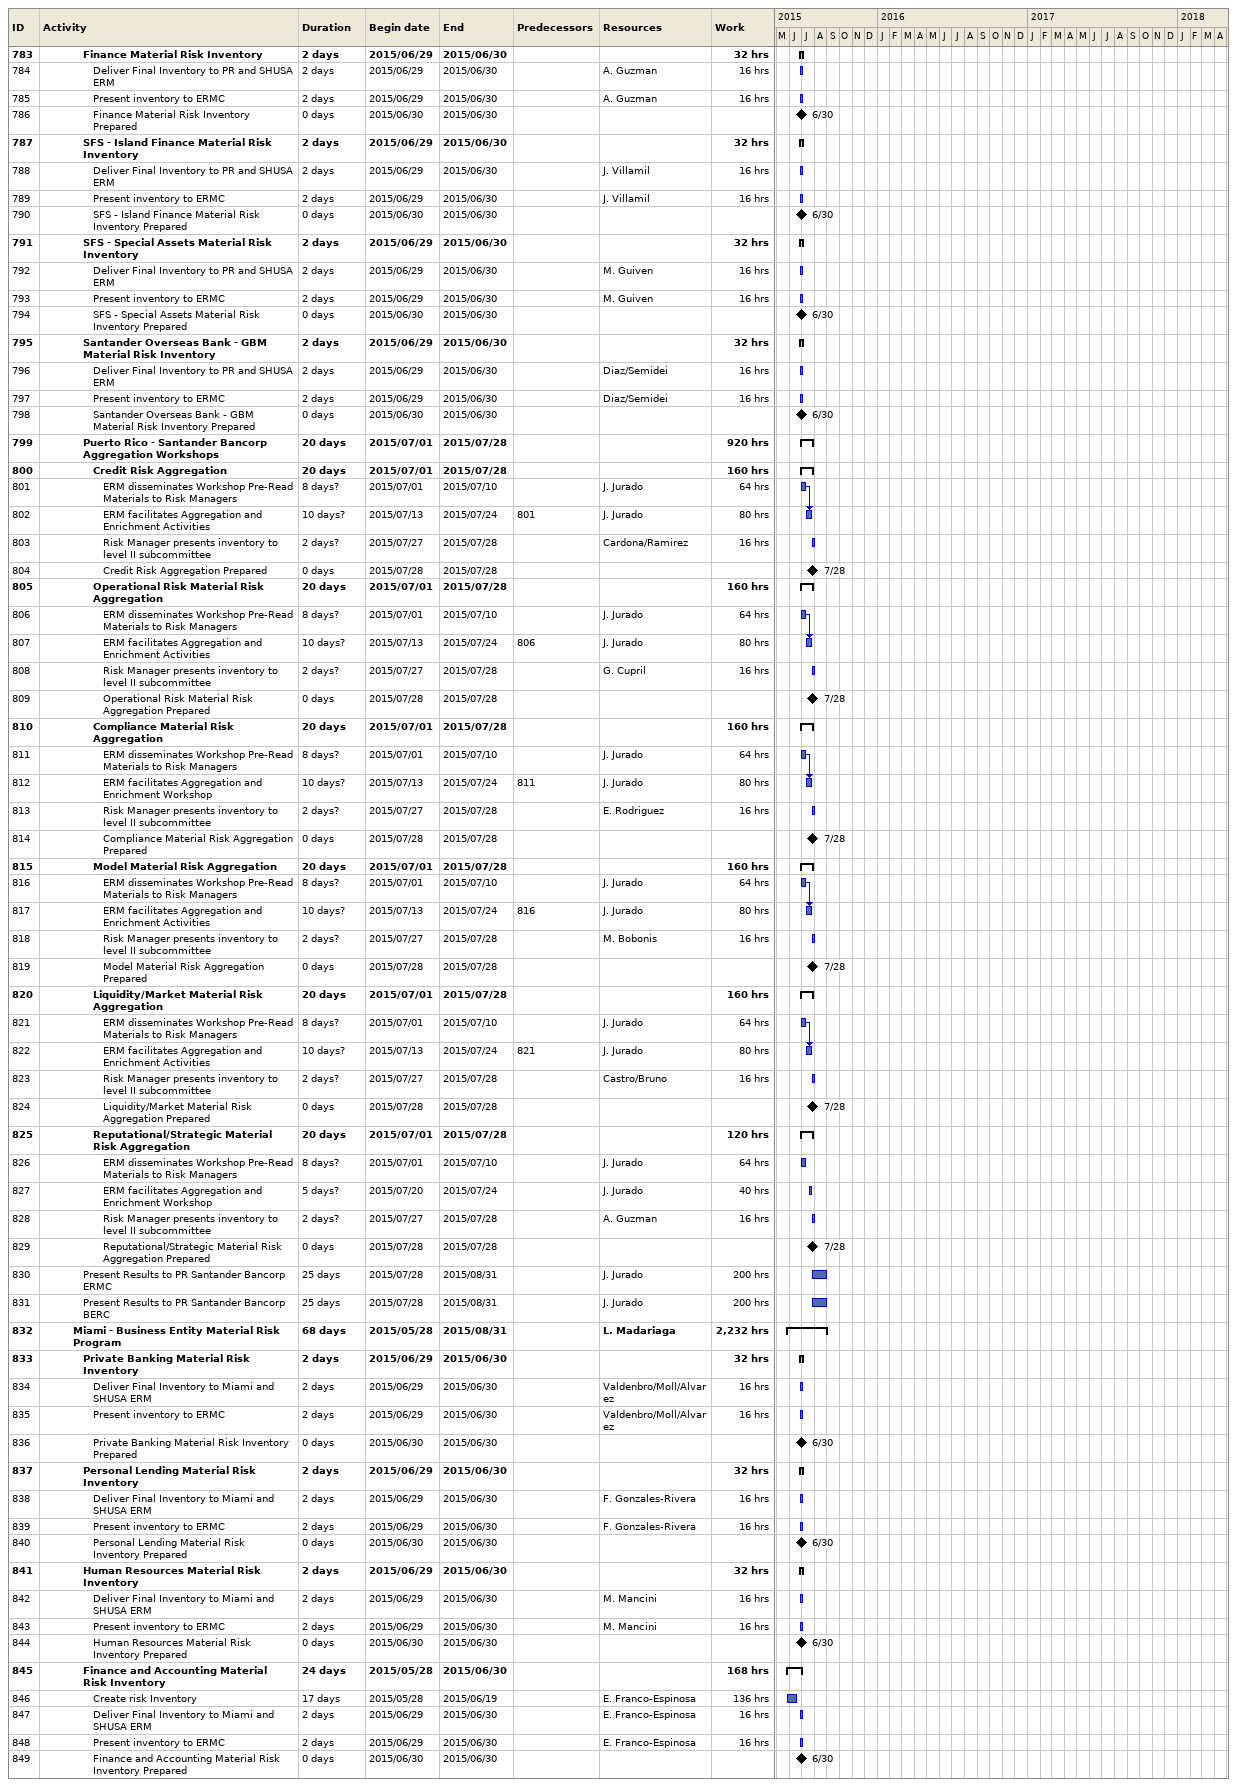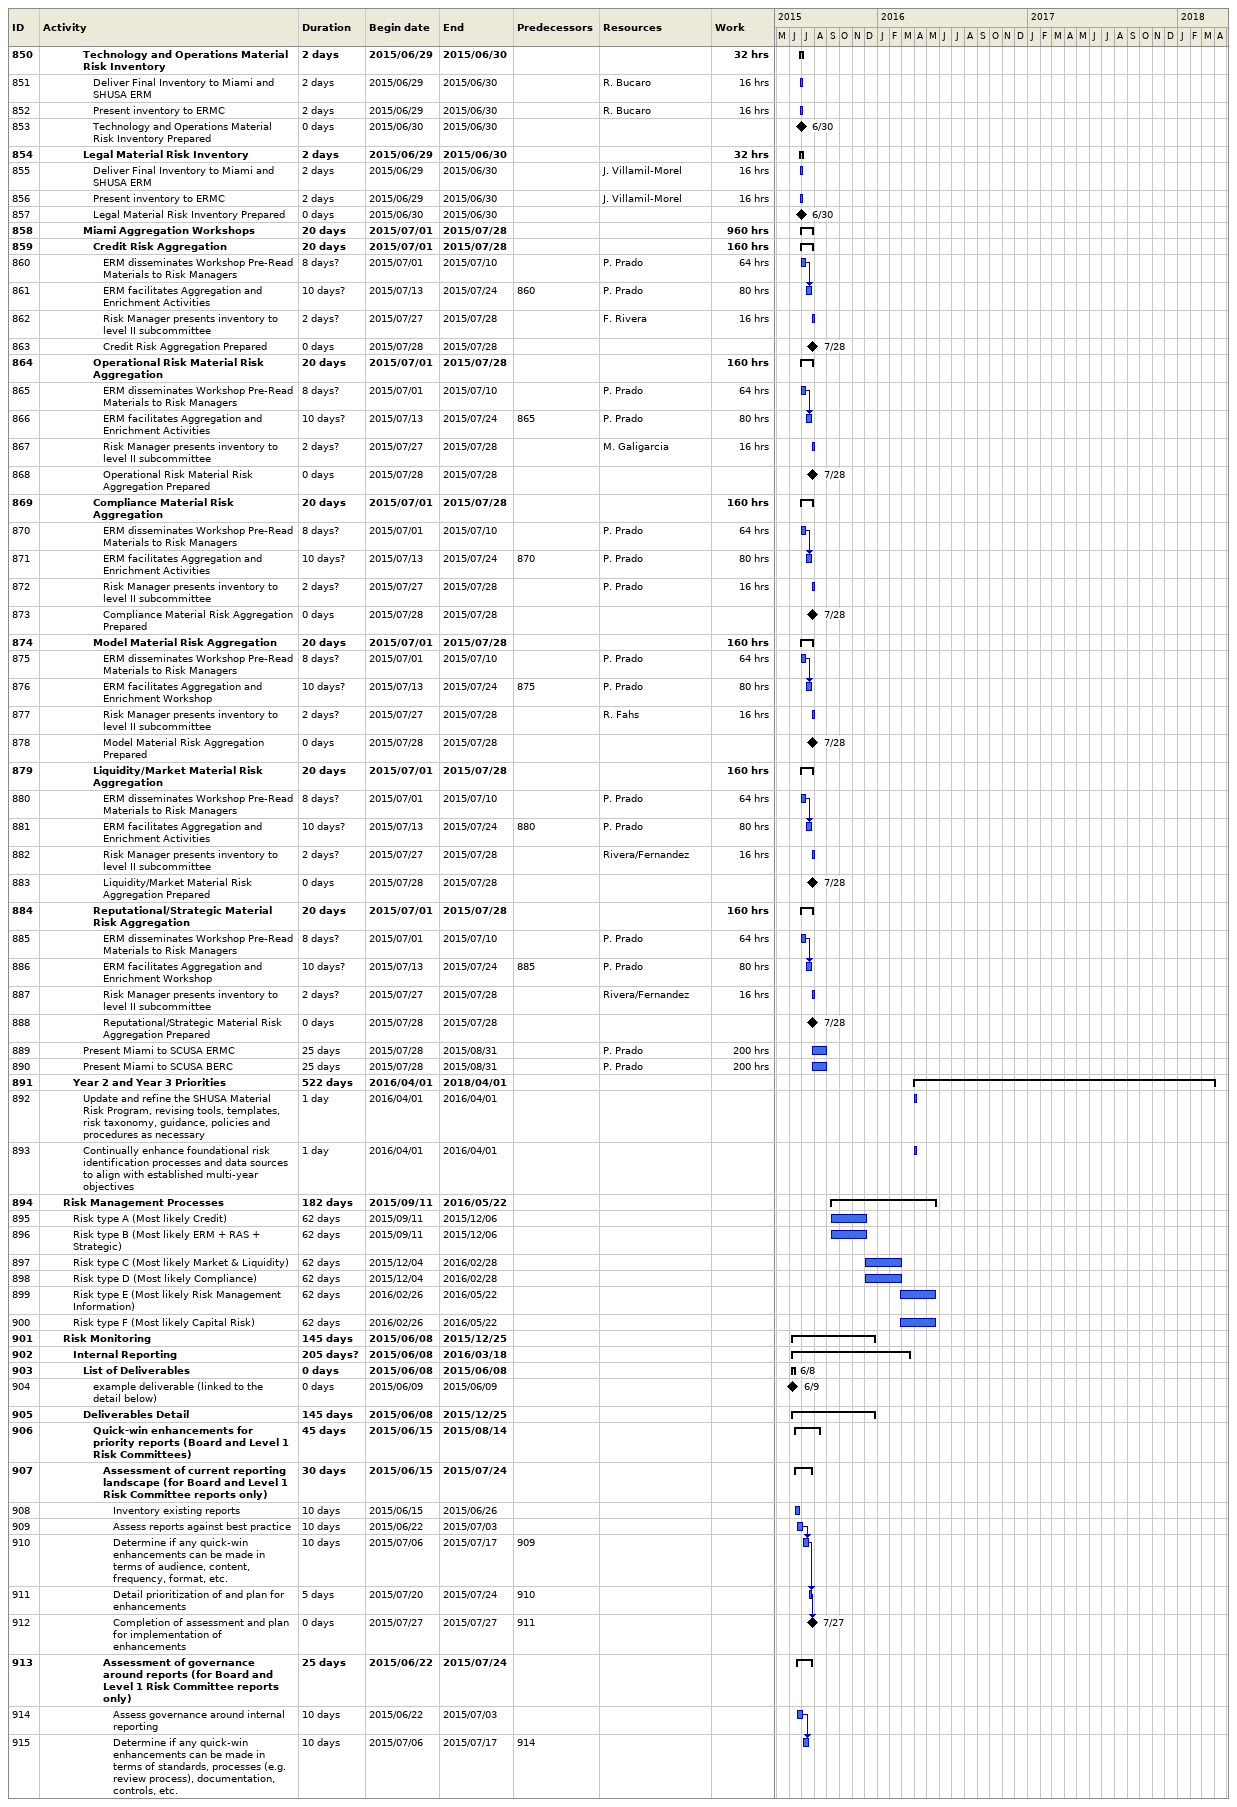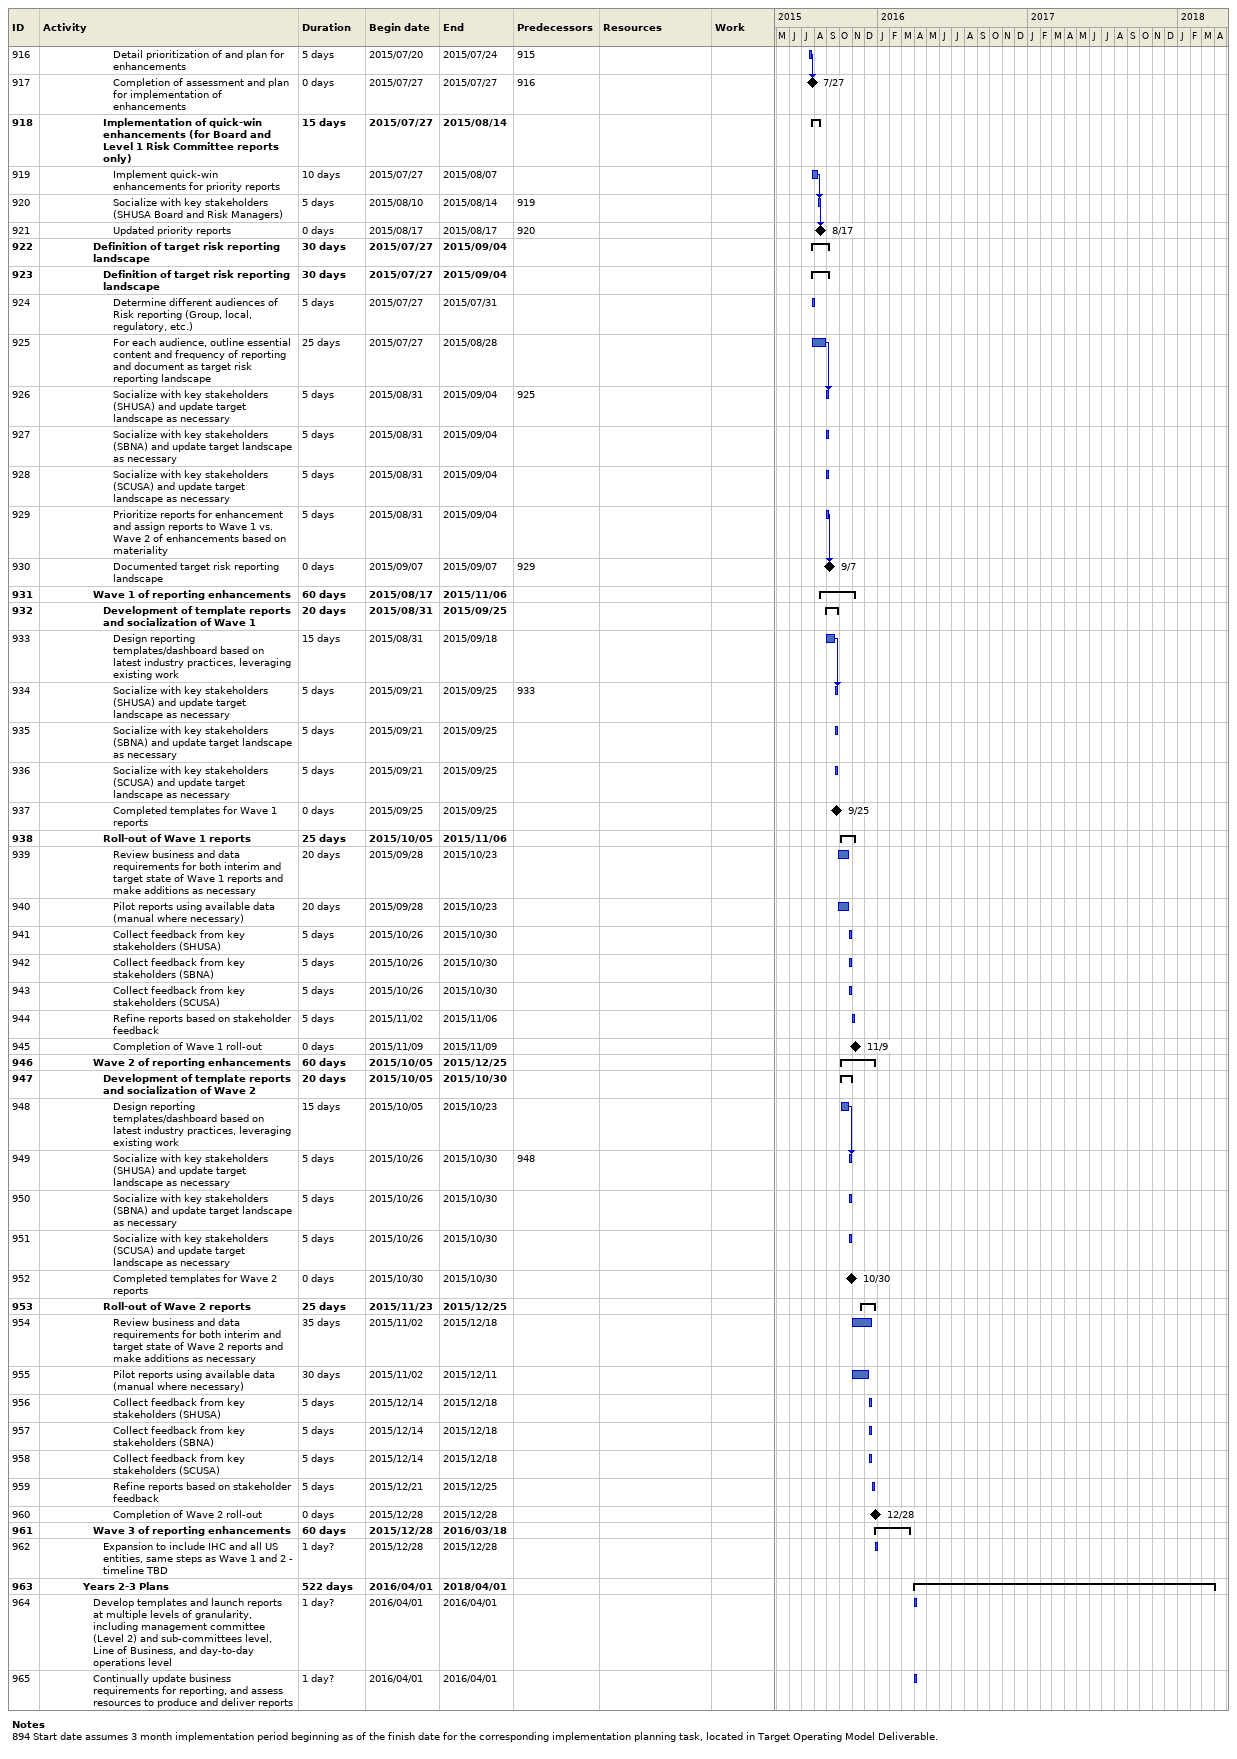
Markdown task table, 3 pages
| ID | Level | Task | Duration | Start | Finish | Predecessors | Resources | Work (h) |
|---|---|---|---|---|---|---|---|---|
| 783 | 5 | **Finance Material Risk Inventory** | 2d | 2015-06-29 | 2015-06-30 |  |  | 32 |
| 784 | 6 | Deliver Final Inventory to PR and SHUSA ERM | 2d | 2015-06-29 | 2015-06-30 |  | A. Guzman | 16 |
| 785 | 6 | Present inventory to ERMC | 2d | 2015-06-29 | 2015-06-30 |  | A. Guzman | 16 |
| 786 | 6 | Finance Material Risk Inventory Prepared | 0d | 2015-06-30 | 2015-06-30 |  |  |  |
| 787 | 5 | **SFS - Island Finance Material Risk Inventory** | 2d | 2015-06-29 | 2015-06-30 |  |  | 32 |
| 788 | 6 | Deliver Final Inventory to PR and SHUSA ERM | 2d | 2015-06-29 | 2015-06-30 |  | J. Villamil | 16 |
| 789 | 6 | Present inventory to ERMC | 2d | 2015-06-29 | 2015-06-30 |  | J. Villamil | 16 |
| 790 | 6 | SFS - Island Finance Material Risk Inventory Prepared | 0d | 2015-06-30 | 2015-06-30 |  |  |  |
| 791 | 5 | **SFS - Special Assets Material Risk Inventory** | 2d | 2015-06-29 | 2015-06-30 |  |  | 32 |
| 792 | 6 | Deliver Final Inventory to PR and SHUSA ERM | 2d | 2015-06-29 | 2015-06-30 |  | M. Guiven | 16 |
| 793 | 6 | Present inventory to ERMC | 2d | 2015-06-29 | 2015-06-30 |  | M. Guiven | 16 |
| 794 | 6 | SFS - Special Assets Material Risk Inventory Prepared | 0d | 2015-06-30 | 2015-06-30 |  |  |  |
| 795 | 5 | **Santander Overseas Bank - GBM Material Risk Inventory** | 2d | 2015-06-29 | 2015-06-30 |  |  | 32 |
| 796 | 6 | Deliver Final Inventory to PR and SHUSA ERM | 2d | 2015-06-29 | 2015-06-30 |  | Diaz/Semidei | 16 |
| 797 | 6 | Present inventory to ERMC | 2d | 2015-06-29 | 2015-06-30 |  | Diaz/Semidei | 16 |
| 798 | 6 | Santander Overseas Bank - GBM Material Risk Inventory Prepared | 0d | 2015-06-30 | 2015-06-30 |  |  |  |
| 799 | 5 | **Puerto Rico - Santander Bancorp Aggregation Workshops** | 20d | 2015-07-01 | 2015-07-28 |  |  | 920 |
| 800 | 6 | **Credit Risk Aggregation** | 20d | 2015-07-01 | 2015-07-28 |  |  | 160 |
| 801 | 7 | ERM disseminates Workshop Pre-Read Materials to Risk Managers | 8d? | 2015-07-01 | 2015-07-10 |  | J. Jurado | 64 |
| 802 | 7 | ERM facilitates Aggregation and Enrichment Activities | 10d? | 2015-07-13 | 2015-07-24 | 801 | J. Jurado | 80 |
| 803 | 7 | Risk Manager presents inventory to level II subcommittee | 2d? | 2015-07-27 | 2015-07-28 |  | Cardona/Ramirez | 16 |
| 804 | 7 | Credit Risk Aggregation Prepared | 0d | 2015-07-28 | 2015-07-28 |  |  |  |
| 805 | 6 | **Operational Risk Material Risk Aggregation** | 20d | 2015-07-01 | 2015-07-28 |  |  | 160 |
| 806 | 7 | ERM disseminates Workshop Pre-Read Materials to Risk Managers | 8d? | 2015-07-01 | 2015-07-10 |  | J. Jurado | 64 |
| 807 | 7 | ERM facilitates Aggregation and Enrichment Activities | 10d? | 2015-07-13 | 2015-07-24 | 806 | J. Jurado | 80 |
| 808 | 7 | Risk Manager presents inventory to level II subcommittee | 2d? | 2015-07-27 | 2015-07-28 |  | G. Cupril | 16 |
| 809 | 7 | Operational Risk Material Risk Aggregation Prepared | 0d | 2015-07-28 | 2015-07-28 |  |  |  |
| 810 | 6 | **Compliance Material Risk Aggregation** | 20d | 2015-07-01 | 2015-07-28 |  |  | 160 |
| 811 | 7 | ERM disseminates Workshop Pre-Read Materials to Risk Managers | 8d? | 2015-07-01 | 2015-07-10 |  | J. Jurado | 64 |
| 812 | 7 | ERM facilitates Aggregation and Enrichment Workshop | 10d? | 2015-07-13 | 2015-07-24 | 811 | J. Jurado | 80 |
| 813 | 7 | Risk Manager presents inventory to level II subcommittee | 2d? | 2015-07-27 | 2015-07-28 |  | E. Rodriguez | 16 |
| 814 | 7 | Compliance Material Risk Aggregation Prepared | 0d | 2015-07-28 | 2015-07-28 |  |  |  |
| 815 | 6 | **Model Material Risk Aggregation** | 20d | 2015-07-01 | 2015-07-28 |  |  | 160 |
| 816 | 7 | ERM disseminates Workshop Pre-Read Materials to Risk Managers | 8d? | 2015-07-01 | 2015-07-10 |  | J. Jurado | 64 |
| 817 | 7 | ERM facilitates Aggregation and Enrichment Activities | 10d? | 2015-07-13 | 2015-07-24 | 816 | J. Jurado | 80 |
| 818 | 7 | Risk Manager presents inventory to level II subcommittee | 2d? | 2015-07-27 | 2015-07-28 |  | M. Bobonis | 16 |
| 819 | 7 | Model Material Risk Aggregation Prepared | 0d | 2015-07-28 | 2015-07-28 |  |  |  |
| 820 | 6 | **Liquidity/Market Material Risk Aggregation** | 20d | 2015-07-01 | 2015-07-28 |  |  | 160 |
| 821 | 7 | ERM disseminates Workshop Pre-Read Materials to Risk Managers | 8d? | 2015-07-01 | 2015-07-10 |  | J. Jurado | 64 |
| 822 | 7 | ERM facilitates Aggregation and Enrichment Activities | 10d? | 2015-07-13 | 2015-07-24 | 821 | J. Jurado | 80 |
| 823 | 7 | Risk Manager presents inventory to level II subcommittee | 2d? | 2015-07-27 | 2015-07-28 |  | Castro/Bruno | 16 |
| 824 | 7 | Liquidity/Market Material Risk Aggregation Prepared | 0d | 2015-07-28 | 2015-07-28 |  |  |  |
| 825 | 6 | **Reputational/Strategic Material Risk Aggregation** | 20d | 2015-07-01 | 2015-07-28 |  |  | 120 |
| 826 | 7 | ERM disseminates Workshop Pre-Read Materials to Risk Managers | 8d? | 2015-07-01 | 2015-07-10 |  | J. Jurado | 64 |
| 827 | 7 | ERM facilitates Aggregation and Enrichment Workshop | 5d? | 2015-07-20 | 2015-07-24 |  | J. Jurado | 40 |
| 828 | 7 | Risk Manager presents inventory to level II subcommittee | 2d? | 2015-07-27 | 2015-07-28 |  | A. Guzman | 16 |
| 829 | 7 | Reputational/Strategic Material Risk Aggregation Prepared | 0d | 2015-07-28 | 2015-07-28 |  |  |  |
| 830 | 5 | Present Results to PR Santander Bancorp ERMC | 25d | 2015-07-28 | 2015-08-31 |  | J. Jurado | 200 |
| 831 | 5 | Present Results to PR Santander Bancorp BERC | 25d | 2015-07-28 | 2015-08-31 |  | J. Jurado | 200 |
| 832 | 4 | **Miami - Business Entity Material Risk Program** | 68d | 2015-05-28 | 2015-08-31 |  | L. Madariaga | 2232 |
| 833 | 5 | **Private Banking Material Risk Inventory** | 2d | 2015-06-29 | 2015-06-30 |  |  | 32 |
| 834 | 6 | Deliver Final Inventory to Miami and SHUSA ERM | 2d | 2015-06-29 | 2015-06-30 |  | Valdenbro/Moll/Alvarez | 16 |
| 835 | 6 | Present inventory to ERMC | 2d | 2015-06-29 | 2015-06-30 |  | Valdenbro/Moll/Alvarez | 16 |
| 836 | 6 | Private Banking Material Risk Inventory Prepared | 0d | 2015-06-30 | 2015-06-30 |  |  |  |
| 837 | 5 | **Personal Lending Material Risk Inventory** | 2d | 2015-06-29 | 2015-06-30 |  |  | 32 |
| 838 | 6 | Deliver Final Inventory to Miami and SHUSA ERM | 2d | 2015-06-29 | 2015-06-30 |  | F. Gonzales-Rivera | 16 |
| 839 | 6 | Present inventory to ERMC | 2d | 2015-06-29 | 2015-06-30 |  | F. Gonzales-Rivera | 16 |
| 840 | 6 | Personal Lending Material Risk Inventory Prepared | 0d | 2015-06-30 | 2015-06-30 |  |  |  |
| 841 | 5 | **Human Resources Material Risk Inventory** | 2d | 2015-06-29 | 2015-06-30 |  |  | 32 |
| 842 | 6 | Deliver Final Inventory to Miami and SHUSA ERM | 2d | 2015-06-29 | 2015-06-30 |  | M. Mancini | 16 |
| 843 | 6 | Present inventory to ERMC | 2d | 2015-06-29 | 2015-06-30 |  | M. Mancini | 16 |
| 844 | 6 | Human Resources Material Risk Inventory Prepared | 0d | 2015-06-30 | 2015-06-30 |  |  |  |
| 845 | 5 | **Finance and Accounting Material Risk Inventory** | 24d | 2015-05-28 | 2015-06-30 |  |  | 168 |
| 846 | 6 | Create risk Inventory | 17d | 2015-05-28 | 2015-06-19 |  | E. Franco-Espinosa | 136 |
| 847 | 6 | Deliver Final Inventory to Miami and SHUSA ERM | 2d | 2015-06-29 | 2015-06-30 |  | E. Franco-Espinosa | 16 |
| 848 | 6 | Present inventory to ERMC | 2d | 2015-06-29 | 2015-06-30 |  | E. Franco-Espinosa | 16 |
| 849 | 6 | Finance and Accounting Material Risk Inventory Prepared | 0d | 2015-06-30 | 2015-06-30 |  |  |  |
| 850 | 5 | **Technology and Operations Material Risk Inventory** | 2d | 2015-06-29 | 2015-06-30 |  |  | 32 |
| 851 | 6 | Deliver Final Inventory to Miami and SHUSA ERM | 2d | 2015-06-29 | 2015-06-30 |  | R. Bucaro | 16 |
| 852 | 6 | Present inventory to ERMC | 2d | 2015-06-29 | 2015-06-30 |  | R. Bucaro | 16 |
| 853 | 6 | Technology and Operations Material Risk Inventory Prepared | 0d | 2015-06-30 | 2015-06-30 |  |  |  |
| 854 | 5 | **Legal Material Risk Inventory** | 2d | 2015-06-29 | 2015-06-30 |  |  | 32 |
| 855 | 6 | Deliver Final Inventory to Miami and SHUSA ERM | 2d | 2015-06-29 | 2015-06-30 |  | J. Villamil-Morel | 16 |
| 856 | 6 | Present inventory to ERMC | 2d | 2015-06-29 | 2015-06-30 |  | J. Villamil-Morel | 16 |
| 857 | 6 | Legal Material Risk Inventory Prepared | 0d | 2015-06-30 | 2015-06-30 |  |  |  |
| 858 | 5 | **Miami Aggregation Workshops** | 20d | 2015-07-01 | 2015-07-28 |  |  | 960 |
| 859 | 6 | **Credit Risk Aggregation** | 20d | 2015-07-01 | 2015-07-28 |  |  | 160 |
| 860 | 7 | ERM disseminates Workshop Pre-Read Materials to Risk Managers | 8d? | 2015-07-01 | 2015-07-10 |  | P. Prado | 64 |
| 861 | 7 | ERM facilitates Aggregation and Enrichment Activities | 10d? | 2015-07-13 | 2015-07-24 | 860 | P. Prado | 80 |
| 862 | 7 | Risk Manager presents inventory to level II subcommittee | 2d? | 2015-07-27 | 2015-07-28 |  | F. Rivera | 16 |
| 863 | 7 | Credit Risk Aggregation Prepared | 0d | 2015-07-28 | 2015-07-28 |  |  |  |
| 864 | 6 | **Operational Risk Material Risk Aggregation** | 20d | 2015-07-01 | 2015-07-28 |  |  | 160 |
| 865 | 7 | ERM disseminates Workshop Pre-Read Materials to Risk Managers | 8d? | 2015-07-01 | 2015-07-10 |  | P. Prado | 64 |
| 866 | 7 | ERM facilitates Aggregation and Enrichment Activities | 10d? | 2015-07-13 | 2015-07-24 | 865 | P. Prado | 80 |
| 867 | 7 | Risk Manager presents inventory to level II subcommittee | 2d? | 2015-07-27 | 2015-07-28 |  | M. Galigarcia | 16 |
| 868 | 7 | Operational Risk Material Risk Aggregation Prepared | 0d | 2015-07-28 | 2015-07-28 |  |  |  |
| 869 | 6 | **Compliance Material Risk Aggregation** | 20d | 2015-07-01 | 2015-07-28 |  |  | 160 |
| 870 | 7 | ERM disseminates Workshop Pre-Read Materials to Risk Managers | 8d? | 2015-07-01 | 2015-07-10 |  | P. Prado | 64 |
| 871 | 7 | ERM facilitates Aggregation and Enrichment Activities | 10d? | 2015-07-13 | 2015-07-24 | 870 | P. Prado | 80 |
| 872 | 7 | Risk Manager presents inventory to level II subcommittee | 2d? | 2015-07-27 | 2015-07-28 |  | P. Prado | 16 |
| 873 | 7 | Compliance Material Risk Aggregation Prepared | 0d | 2015-07-28 | 2015-07-28 |  |  |  |
| 874 | 6 | **Model Material Risk Aggregation** | 20d | 2015-07-01 | 2015-07-28 |  |  | 160 |
| 875 | 7 | ERM disseminates Workshop Pre-Read Materials to Risk Managers | 8d? | 2015-07-01 | 2015-07-10 |  | P. Prado | 64 |
| 876 | 7 | ERM facilitates Aggregation and Enrichment Workshop | 10d? | 2015-07-13 | 2015-07-24 | 875 | P. Prado | 80 |
| 877 | 7 | Risk Manager presents inventory to level II subcommittee | 2d? | 2015-07-27 | 2015-07-28 |  | R. Fahs | 16 |
| 878 | 7 | Model Material Risk Aggregation Prepared | 0d | 2015-07-28 | 2015-07-28 |  |  |  |
| 879 | 6 | **Liquidity/Market Material Risk Aggregation** | 20d | 2015-07-01 | 2015-07-28 |  |  | 160 |
| 880 | 7 | ERM disseminates Workshop Pre-Read Materials to Risk Managers | 8d? | 2015-07-01 | 2015-07-10 |  | P. Prado | 64 |
| 881 | 7 | ERM facilitates Aggregation and Enrichment Activities | 10d? | 2015-07-13 | 2015-07-24 | 880 | P. Prado | 80 |
| 882 | 7 | Risk Manager presents inventory to level II subcommittee | 2d? | 2015-07-27 | 2015-07-28 |  | Rivera/Fernandez | 16 |
| 883 | 7 | Liquidity/Market Material Risk Aggregation Prepared | 0d | 2015-07-28 | 2015-07-28 |  |  |  |
| 884 | 6 | **Reputational/Strategic Material Risk Aggregation** | 20d | 2015-07-01 | 2015-07-28 |  |  | 160 |
| 885 | 7 | ERM disseminates Workshop Pre-Read Materials to Risk Managers | 8d? | 2015-07-01 | 2015-07-10 |  | P. Prado | 64 |
| 886 | 7 | ERM facilitates Aggregation and Enrichment Workshop | 10d? | 2015-07-13 | 2015-07-24 | 885 | P. Prado | 80 |
| 887 | 7 | Risk Manager presents inventory to level II subcommittee | 2d? | 2015-07-27 | 2015-07-28 |  | Rivera/Fernandez | 16 |
| 888 | 7 | Reputational/Strategic Material Risk Aggregation Prepared | 0d | 2015-07-28 | 2015-07-28 |  |  |  |
| 889 | 5 | Present Miami to SCUSA ERMC | 25d | 2015-07-28 | 2015-08-31 |  | P. Prado | 200 |
| 890 | 5 | Present Miami to SCUSA BERC | 25d | 2015-07-28 | 2015-08-31 |  | P. Prado | 200 |
| 891 | 4 | **Year 2 and Year 3 Priorities** | 522d | 2016-04-01 | 2018-04-01 |  |  |  |
| 892 | 5 | Update and refine the SHUSA Material Risk Program, revising tools, templates, risk taxonomy, guidance, policies and procedures as necessary | 1d | 2016-04-01 | 2016-04-01 |  |  |  |
| 893 | 5 | Continually enhance foundational risk identification processes and data sources to align with established multi-year objectives | 1d | 2016-04-01 | 2016-04-01 |  |  |  |
| 894 | 3 | **Risk Management Processes** | 182d | 2015-09-11 | 2016-05-22 |  |  |  |
| 895 | 4 | Risk type A (Most likely Credit) | 62d | 2015-09-11 | 2015-12-06 |  |  |  |
| 896 | 4 | Risk type B (Most likely ERM + RAS + Strategic) | 62d | 2015-09-11 | 2015-12-06 |  |  |  |
| 897 | 4 | Risk type C (Most likely Market & Liquidity) | 62d | 2015-12-04 | 2016-02-28 |  |  |  |
| 898 | 4 | Risk type D (Most likely Compliance) | 62d | 2015-12-04 | 2016-02-28 |  |  |  |
| 899 | 4 | Risk type E (Most likely Risk Management Information) | 62d | 2016-02-26 | 2016-05-22 |  |  |  |
| 900 | 4 | Risk type F (Most likely Capital Risk) | 62d | 2016-02-26 | 2016-05-22 |  |  |  |
| 901 | 3 | **Risk Monitoring** | 145d | 2015-06-08 | 2015-12-25 |  |  |  |
| 902 | 4 | **Internal Reporting** | 205d? | 2015-06-08 | 2016-03-18 |  |  |  |
| 903 | 5 | **List of Deliverables** | 0d | 2015-06-08 | 2015-06-08 |  |  |  |
| 904 | 6 | example deliverable (linked to the detail below) | 0d | 2015-06-09 | 2015-06-09 |  |  |  |
| 905 | 5 | **Deliverables Detail** | 145d | 2015-06-08 | 2015-12-25 |  |  |  |
| 906 | 6 | **Quick-win enhancements for priority reports (Board and Level 1 Risk Committees)** | 45d | 2015-06-15 | 2015-08-14 |  |  |  |
| 907 | 7 | **Assessment of current reporting landscape (for Board and Level 1 Risk Committee reports only)** | 30d | 2015-06-15 | 2015-07-24 |  |  |  |
| 908 | 8 | Inventory existing reports | 10d | 2015-06-15 | 2015-06-26 |  |  |  |
| 909 | 8 | Assess reports against best practice | 10d | 2015-06-22 | 2015-07-03 |  |  |  |
| 910 | 8 | Determine if any quick-win enhancements can be made in terms of audience, content, frequency, format, etc. | 10d | 2015-07-06 | 2015-07-17 | 909 |  |  |
| 911 | 8 | Detail prioritization of and plan for enhancements | 5d | 2015-07-20 | 2015-07-24 | 910 |  |  |
| 912 | 8 | Completion of assessment and plan for implementation of enhancements | 0d | 2015-07-27 | 2015-07-27 | 911 |  |  |
| 913 | 7 | **Assessment of governance around reports (for Board and Level 1 Risk Committee reports only)** | 25d | 2015-06-22 | 2015-07-24 |  |  |  |
| 914 | 8 | Assess governance around internal reporting | 10d | 2015-06-22 | 2015-07-03 |  |  |  |
| 915 | 8 | Determine if any quick-win enhancements can be made in terms of standards, processes (e.g. review process), documentation, controls, etc. | 10d | 2015-07-06 | 2015-07-17 | 914 |  |  |
| 916 | 8 | Detail prioritization of and plan for enhancements | 5d | 2015-07-20 | 2015-07-24 | 915 |  |  |
| 917 | 8 | Completion of assessment and plan for implementation of enhancements | 0d | 2015-07-27 | 2015-07-27 | 916 |  |  |
| 918 | 7 | **Implementation of quick-win enhancements (for Board and Level 1 Risk Committee reports only)** | 15d | 2015-07-27 | 2015-08-14 |  |  |  |
| 919 | 8 | Implement quick-win enhancements for priority reports | 10d | 2015-07-27 | 2015-08-07 |  |  |  |
| 920 | 8 | Socialize with key stakeholders (SHUSA Board and Risk Managers) | 5d | 2015-08-10 | 2015-08-14 | 919 |  |  |
| 921 | 8 | Updated priority reports | 0d | 2015-08-17 | 2015-08-17 | 920 |  |  |
| 922 | 6 | **Definition of target risk reporting landscape** | 30d | 2015-07-27 | 2015-09-04 |  |  |  |
| 923 | 7 | **Definition of target risk reporting landscape** | 30d | 2015-07-27 | 2015-09-04 |  |  |  |
| 924 | 8 | Determine different audiences of Risk reporting (Group, local, regulatory, etc.) | 5d | 2015-07-27 | 2015-07-31 |  |  |  |
| 925 | 8 | For each audience, outline essential content and frequency of reporting and document as target risk reporting landscape | 25d | 2015-07-27 | 2015-08-28 |  |  |  |
| 926 | 8 | Socialize with key stakeholders (SHUSA) and update target landscape as necessary | 5d | 2015-08-31 | 2015-09-04 | 925 |  |  |
| 927 | 8 | Socialize with key stakeholders (SBNA) and update target landscape as necessary | 5d | 2015-08-31 | 2015-09-04 |  |  |  |
| 928 | 8 | Socialize with key stakeholders (SCUSA) and update target landscape as necessary | 5d | 2015-08-31 | 2015-09-04 |  |  |  |
| 929 | 8 | Prioritize reports for enhancement and assign reports to Wave 1 vs. Wave 2 of enhancements based on materiality | 5d | 2015-08-31 | 2015-09-04 |  |  |  |
| 930 | 8 | Documented target risk reporting landscape | 0d | 2015-09-07 | 2015-09-07 | 929 |  |  |
| 931 | 6 | **Wave 1 of reporting enhancements** | 60d | 2015-08-17 | 2015-11-06 |  |  |  |
| 932 | 7 | **Development of template reports and socialization of Wave 1** | 20d | 2015-08-31 | 2015-09-25 |  |  |  |
| 933 | 8 | Design reporting templates/dashboard based on latest industry practices, leveraging existing work | 15d | 2015-08-31 | 2015-09-18 |  |  |  |
| 934 | 8 | Socialize with key stakeholders (SHUSA) and update target landscape as necessary | 5d | 2015-09-21 | 2015-09-25 | 933 |  |  |
| 935 | 8 | Socialize with key stakeholders (SBNA) and update target landscape as necessary | 5d | 2015-09-21 | 2015-09-25 |  |  |  |
| 936 | 8 | Socialize with key stakeholders (SCUSA) and update target landscape as necessary | 5d | 2015-09-21 | 2015-09-25 |  |  |  |
| 937 | 8 | Completed templates for Wave 1 reports | 0d | 2015-09-25 | 2015-09-25 |  |  |  |
| 938 | 7 | **Roll-out of Wave 1 reports** | 25d | 2015-10-05 | 2015-11-06 |  |  |  |
| 939 | 8 | Review business and data requirements for both interim and target state of Wave 1 reports and make additions as necessary | 20d | 2015-09-28 | 2015-10-23 |  |  |  |
| 940 | 8 | Pilot reports using available data (manual where necessary) | 20d | 2015-09-28 | 2015-10-23 |  |  |  |
| 941 | 8 | Collect feedback from key stakeholders (SHUSA) | 5d | 2015-10-26 | 2015-10-30 |  |  |  |
| 942 | 8 | Collect feedback from key stakeholders (SBNA) | 5d | 2015-10-26 | 2015-10-30 |  |  |  |
| 943 | 8 | Collect feedback from key stakeholders (SCUSA) | 5d | 2015-10-26 | 2015-10-30 |  |  |  |
| 944 | 8 | Refine reports based on stakeholder feedback | 5d | 2015-11-02 | 2015-11-06 |  |  |  |
| 945 | 8 | Completion of Wave 1 roll-out | 0d | 2015-11-09 | 2015-11-09 |  |  |  |
| 946 | 6 | **Wave 2 of reporting enhancements** | 60d | 2015-10-05 | 2015-12-25 |  |  |  |
| 947 | 7 | **Development of template reports and socialization of Wave 2** | 20d | 2015-10-05 | 2015-10-30 |  |  |  |
| 948 | 8 | Design reporting templates/dashboard based on latest industry practices, leveraging existing work | 15d | 2015-10-05 | 2015-10-23 |  |  |  |
| 949 | 8 | Socialize with key stakeholders (SHUSA) and update target landscape as necessary | 5d | 2015-10-26 | 2015-10-30 | 948 |  |  |
| 950 | 8 | Socialize with key stakeholders (SBNA) and update target landscape as necessary | 5d | 2015-10-26 | 2015-10-30 |  |  |  |
| 951 | 8 | Socialize with key stakeholders (SCUSA) and update target landscape as necessary | 5d | 2015-10-26 | 2015-10-30 |  |  |  |
| 952 | 8 | Completed templates for Wave 2 reports | 0d | 2015-10-30 | 2015-10-30 |  |  |  |
| 953 | 7 | **Roll-out of Wave 2 reports** | 25d | 2015-11-23 | 2015-12-25 |  |  |  |
| 954 | 8 | Review business and data requirements for both interim and target state of Wave 2 reports and make additions as necessary | 35d | 2015-11-02 | 2015-12-18 |  |  |  |
| 955 | 8 | Pilot reports using available data (manual where necessary) | 30d | 2015-11-02 | 2015-12-11 |  |  |  |
| 956 | 8 | Collect feedback from key stakeholders (SHUSA) | 5d | 2015-12-14 | 2015-12-18 |  |  |  |
| 957 | 8 | Collect feedback from key stakeholders (SBNA) | 5d | 2015-12-14 | 2015-12-18 |  |  |  |
| 958 | 8 | Collect feedback from key stakeholders (SCUSA) | 5d | 2015-12-14 | 2015-12-18 |  |  |  |
| 959 | 8 | Refine reports based on stakeholder feedback | 5d | 2015-12-21 | 2015-12-25 |  |  |  |
| 960 | 8 | Completion of Wave 2 roll-out | 0d | 2015-12-28 | 2015-12-28 |  |  |  |
| 961 | 6 | **Wave 3 of reporting enhancements** | 60d | 2015-12-28 | 2016-03-18 |  |  |  |
| 962 | 7 | Expansion to include IHC and all US entities, same steps as Wave 1 and 2 - timeline TBD | 1d? | 2015-12-28 | 2015-12-28 |  |  |  |
| 963 | 5 | **Years 2-3 Plans** | 522d | 2016-04-01 | 2018-04-01 |  |  |  |
| 964 | 6 | Develop templates and launch reports at multiple levels of granularity, including management committee (Level 2) and sub-committees level, Line of Business, and day-to-day operations level | 1d? | 2016-04-01 | 2016-04-01 |  |  |  |
| 965 | 6 | Continually update business requirements for reporting, and assess resources to produce and deliver reports | 1d? | 2016-04-01 | 2016-04-01 |  |  |  |

Notes
- 894: Start date assumes 3 month implementation period beginning as of the finish date for the corresponding implementation planning task, located in Target Operating Model Deliverable.
